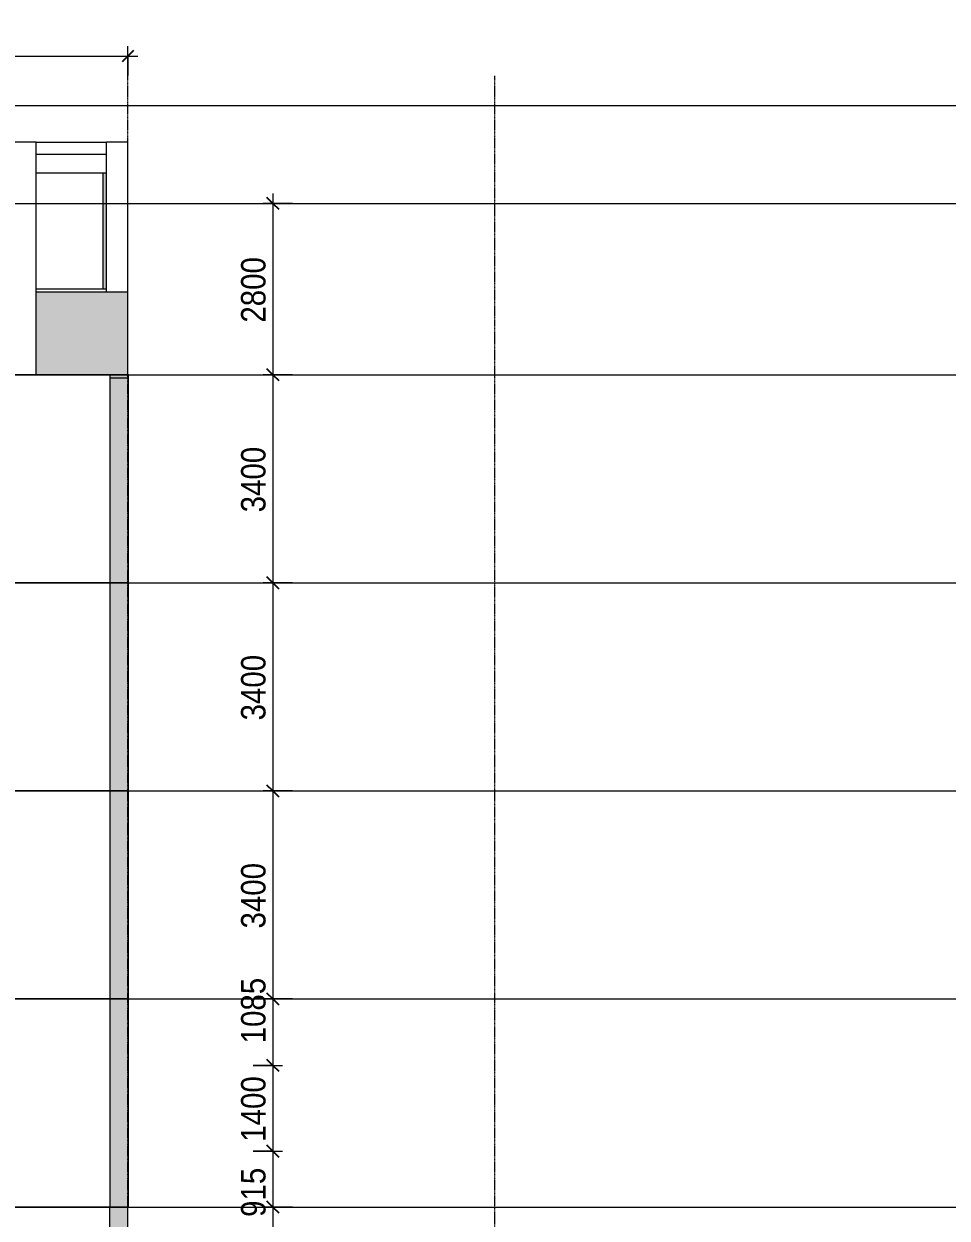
# Model space of a CAD drawing. Header units: millimetres. Extents: x 26124 to 258712, y -8723 to 35400.
# Drawn here: x 53253 to 68343, y 15619 to 35134 of the extents above; entities that cross this region are included whole.
import ezdxf

# ---------------------------------------------------------------- set-up
doc = ezdxf.new("R2010")
doc.units = ezdxf.units.MM
doc.linetypes.add('Centre', pattern=[31.75, 6.35, -4.7625, 15.875, -4.7625])
doc.linetypes.add('Grid Line', pattern=[22.225, 12.7, -3.175, 3.175, -3.175])
for name, color, linetype, lineweight in [('0-1', 7, 'Continuous', 5), ('A-ANNO-DIMS', 211, 'Continuous', 9), ('A-ANNO-DIMS-160', 211, 'Continuous', 9), ('A-FLOR-2', 7, 'Continuous', 9), ('A-FLOR-LEVL-2', 51, 'Centre', 9), ('A-WALL', 113, 'Continuous', 9), ('A-WALL-PATT-3', 111, 'Continuous', 5), ('A-WALL-PATT-4', 111, 'Continuous', 9), ('I-WALL', 2, 'Continuous', 9), ('S-BEAM-3', 7, 'Continuous', 9), ('S-COLS-1', 7, 'Continuous', 9), ('S-GRID-1', 1, 'Grid Line', 9)]:
    doc.layers.add(name, color=color, linetype=linetype, lineweight=lineweight)
doc.styles.add('UTM Avo', font='', dxfattribs={"width": 0.9, "height": 400})
doc.styles.get('UTM Avo').set_extended_font_data('UTM Avo')
doc.dimstyles.new('1_Dim_chi_tiet_2_5', dxfattribs={"dimscale": 304.8, "dimtxt": 399.720379, "dimasz": 0.629921, "dimexe": 0.524934, "dimexo": 0.0625, "dimgap": 0.052493, "dimtad": 1, "dimdec": 0, "dimrnd": 5, "dimzin": 0, "dimdsep": 46, "dimtxsty": 'UTM Avo', "dimblk1": 'OBLIQUE', "dimblk2": 'OBLIQUE', "dimsah": 1, "dimcen": 0.09, "dimdle": 0.524934, "dimazin": 0, "dimtfac": 1, "dimtdec": 4, "dimtix": 1, "dimtmove": 0, "dimatfit": 3, "dimfxl": 1.049869, "dimfxlon": 1, "dimtvp": 1, "dimtolj": 1, "dimtzin": 0, "dimarcsym": 2})
doc.dimstyles.new('1_Dim_chi_tiet_2_5_1', dxfattribs={"dimscale": 304.8, "dimtxt": 399.720379, "dimasz": 0.629921, "dimexe": 0.524934, "dimexo": 0.0625, "dimgap": 0.052493, "dimtad": 1, "dimdec": 0, "dimrnd": 5, "dimzin": 0, "dimdsep": 46, "dimtxsty": 'UTM Avo', "dimblk1": 'OBLIQUE', "dimblk2": 'OBLIQUE', "dimsah": 1, "dimcen": 0.09, "dimdle": 0.524934, "dimazin": 0, "dimtfac": 1, "dimtdec": 4, "dimtix": 1, "dimtmove": 2, "dimatfit": 3, "dimfxl": 1.049869, "dimfxlon": 1, "dimtvp": 1, "dimtolj": 1, "dimtzin": 0, "dimarcsym": 2})

# ---------------------------------------------------------------- blocks, each defined once
blk = doc.blocks.new('NCV_TKTC_KET CAU_rvt-1-TKCS_MẶT CẮT 3')
at = {"layer": 'A-FLOR-2'}
for p, q in [((53453, 33200), (54603, 33200)), ((54603, 33000), (53453, 33000))]:
    blk.add_line(p, q, dxfattribs=at)
at = {"layer": 'S-BEAM-3'}
for p, q in [((53453, 33200), (54603, 33200)), ((53453, 32700), (54603, 32700))]:
    blk.add_line(p, q, dxfattribs=at)
at = {"layer": 'S-COLS-1'}
for p, q in [((53453, 33200), (53053, 33200)), ((53453, 29400), (53453, 33200)), ((54603, 30750), (54603, 33200)), ((54953, 33200), (54603, 33200)), ((54953, 30750), (54953, 33200))]:
    blk.add_line(p, q, dxfattribs=at)
blk = doc.blocks.new('DIMBLOCK40-TKCS_MẶT CẮT 3')
at = {"layer": 'A-ANNO-DIMS-160'}
for p, q in [((57642, 32200), (57162, 32200)), ((57322, 32360), (57322, 29400)), ((57322, 32200), (57642, 32200)), ((57642, 29400), (57162, 29400)), ((57322, 29400), (57642, 29400))]:
    blk.add_line(p, q, dxfattribs=at)
at = {"layer": 'A-ANNO-DIMS-160', "lineweight": 25}
for p, q in [((57322, 32200), (57226, 32296)), ((57322, 32200), (57418, 32104)), ((57322, 29400), (57226, 29496)), ((57322, 29400), (57418, 29304))]:
    blk.add_line(p, q, dxfattribs=at)
at = {"layer": 'A-ANNO-DIMS-160', "color": 0, "insert": (56802, 30252), "char_height": 400, "width": 1314.64, "attachment_point": 1, "rotation": 90, "line_spacing_factor": 1.110334, "style": 'UTM Avo'}
blk.add_mtext('2800', dxfattribs=at)
blk = doc.blocks.new('_Oblique')
at = {"color": 0, "linetype": 'ByBlock', "lineweight": -2}
blk.add_line((-0.5, -0.5), (0.5, 0.5), dxfattribs=at)
blk = doc.blocks.new('DIMBLOCK41-TKCS_MẶT CẮT 3')
at = {"layer": 'A-ANNO-DIMS-160', "lineweight": 25}
for p, q in [((57322, 29400), (57226, 29496)), ((57322, 29400), (57418, 29304)), ((57322, 26000), (57226, 26096)), ((57322, 26000), (57418, 25904))]:
    blk.add_line(p, q, dxfattribs=at)
at = {"layer": 'A-ANNO-DIMS-160'}
for p, q in [((57642, 29400), (57162, 29400)), ((57322, 29400), (57322, 26000)), ((57322, 29400), (57642, 29400)), ((57642, 26000), (57162, 26000)), ((57322, 26000), (57642, 26000))]:
    blk.add_line(p, q, dxfattribs=at)
at = {"layer": 'A-ANNO-DIMS-160', "color": 0, "insert": (56802, 27152), "char_height": 400, "width": 1314.64, "attachment_point": 1, "rotation": 90, "line_spacing_factor": 1.110334, "style": 'UTM Avo'}
blk.add_mtext('3400', dxfattribs=at)
blk = doc.blocks.new('DIMBLOCK42-TKCS_MẶT CẮT 3')
at = {"layer": 'A-ANNO-DIMS-160'}
for p, q in [((57642, 26000), (57162, 26000)), ((57322, 26000), (57322, 22600)), ((57322, 26000), (57642, 26000)), ((57642, 22600), (57162, 22600)), ((57322, 22600), (57642, 22600))]:
    blk.add_line(p, q, dxfattribs=at)
at = {"layer": 'A-ANNO-DIMS-160', "lineweight": 25}
for p, q in [((57322, 26000), (57226, 26096)), ((57322, 26000), (57418, 25904)), ((57322, 22600), (57226, 22696)), ((57322, 22600), (57418, 22504))]:
    blk.add_line(p, q, dxfattribs=at)
at = {"layer": 'A-ANNO-DIMS-160', "color": 0, "insert": (56802, 23752), "char_height": 400, "width": 1314.64, "attachment_point": 1, "rotation": 90, "line_spacing_factor": 1.110334, "style": 'UTM Avo'}
blk.add_mtext('3400', dxfattribs=at)
blk = doc.blocks.new('DIMBLOCK43-TKCS_MẶT CẮT 3')
at = {"layer": 'A-ANNO-DIMS-160', "lineweight": 25}
for p, q in [((57322, 22600), (57226, 22696)), ((57322, 22600), (57418, 22504)), ((57322, 19200), (57226, 19296)), ((57322, 19200), (57418, 19104))]:
    blk.add_line(p, q, dxfattribs=at)
at = {"layer": 'A-ANNO-DIMS-160'}
for p, q in [((57642, 22600), (57162, 22600)), ((57322, 22600), (57322, 19200)), ((57322, 22600), (57642, 22600)), ((57642, 19200), (57162, 19200)), ((57322, 19200), (57642, 19200))]:
    blk.add_line(p, q, dxfattribs=at)
at = {"layer": 'A-ANNO-DIMS-160', "color": 0, "insert": (56802, 20352), "char_height": 400, "width": 1314.64, "attachment_point": 1, "rotation": 90, "line_spacing_factor": 1.110334, "style": 'UTM Avo'}
blk.add_mtext('3400', dxfattribs=at)
blk = doc.blocks.new('DIMBLOCK44-TKCS_MẶT CẮT 3')
at = {"layer": 'A-ANNO-DIMS-160'}
for p, q in [((57642, 19200), (57162, 19200)), ((57322, 19200), (57322, 18114)), ((57322, 19200), (57642, 19200)), ((57002, 18114), (57482, 18114)), ((57322, 18114), (57002, 18114))]:
    blk.add_line(p, q, dxfattribs=at)
at = {"layer": 'A-ANNO-DIMS-160', "lineweight": 25}
for p, q in [((57322, 19200), (57226, 19296)), ((57322, 19200), (57418, 19104)), ((57322, 18114), (57226, 18210)), ((57322, 18114), (57418, 18018))]:
    blk.add_line(p, q, dxfattribs=at)
at = {"layer": 'A-ANNO-DIMS-160', "color": 0, "insert": (56802, 18475), "char_height": 400, "width": 1314.64, "attachment_point": 1, "rotation": 90, "line_spacing_factor": 1.110334, "style": 'UTM Avo'}
blk.add_mtext('1085', dxfattribs=at)
blk = doc.blocks.new('DIMBLOCK45-TKCS_MẶT CẮT 3')
at = {"layer": 'A-ANNO-DIMS-160', "lineweight": 25}
for p, q in [((57322, 18114), (57226, 18210)), ((57322, 18114), (57418, 18018)), ((57322, 16714), (57226, 16810)), ((57322, 16714), (57418, 16618))]:
    blk.add_line(p, q, dxfattribs=at)
at = {"layer": 'A-ANNO-DIMS-160'}
for p, q in [((57002, 18114), (57482, 18114)), ((57322, 18114), (57002, 18114)), ((57322, 18114), (57322, 16714)), ((57002, 16714), (57482, 16714)), ((57322, 16714), (57002, 16714))]:
    blk.add_line(p, q, dxfattribs=at)
at = {"layer": 'A-ANNO-DIMS-160', "color": 0, "insert": (56802, 16867), "char_height": 400, "width": 1314.64, "attachment_point": 1, "rotation": 90, "line_spacing_factor": 1.110334, "style": 'UTM Avo'}
blk.add_mtext('1400', dxfattribs=at)
blk = doc.blocks.new('DIMBLOCK46-TKCS_MẶT CẮT 3')
at = {"layer": 'A-ANNO-DIMS-160', "lineweight": 25}
for p, q in [((57322, 16714), (57226, 16810)), ((57322, 16714), (57418, 16618)), ((57322, 15800), (57226, 15896)), ((57322, 15800), (57418, 15704))]:
    blk.add_line(p, q, dxfattribs=at)
at = {"layer": 'A-ANNO-DIMS-160'}
for p, q in [((57002, 16714), (57482, 16714)), ((57322, 16714), (57002, 16714)), ((57322, 16714), (57322, 15800)), ((57642, 15800), (57162, 15800)), ((57322, 15800), (57642, 15800))]:
    blk.add_line(p, q, dxfattribs=at)
at = {"layer": 'A-ANNO-DIMS-160', "color": 0, "insert": (56802, 15639), "char_height": 400, "width": 985.98, "attachment_point": 1, "rotation": 90, "line_spacing_factor": 1.110334, "style": 'UTM Avo'}
blk.add_mtext('915', dxfattribs=at)
blk = doc.blocks.new('DIMBLOCK47-TKCS_MẶT CẮT 3')
at = {"layer": 'A-ANNO-DIMS-160', "lineweight": 25}
for p, q in [((57322, 15800), (57226, 15896)), ((57322, 15800), (57418, 15704)), ((57322, 12400), (57226, 12496)), ((57322, 12400), (57418, 12304))]:
    blk.add_line(p, q, dxfattribs=at)
at = {"layer": 'A-ANNO-DIMS-160'}
for p, q in [((57642, 15800), (57162, 15800)), ((57322, 15800), (57322, 12400)), ((57322, 15800), (57642, 15800)), ((57642, 12400), (57162, 12400)), ((57322, 12400), (57642, 12400))]:
    blk.add_line(p, q, dxfattribs=at)
at = {"layer": 'A-ANNO-DIMS-160', "color": 0, "insert": (56802, 13552), "char_height": 400, "width": 1314.64, "attachment_point": 1, "rotation": 90, "line_spacing_factor": 1.110334, "style": 'UTM Avo'}
blk.add_mtext('3400', dxfattribs=at)
blk = doc.blocks.new('DIMBLOCK77-TKCS_MẶT CẮT 3')
at = {"layer": 'A-ANNO-DIMS-160'}
for p, q in [((48853, 34288), (48853, 34768)), ((54953, 34288), (54953, 34768)), ((48853, 34608), (55113, 34608)), ((48853, 34608), (48853, 34288)), ((54953, 34608), (54953, 34288))]:
    blk.add_line(p, q, dxfattribs=at)
at = {"layer": 'A-ANNO-DIMS-160', "lineweight": 25}
for p, q in [((48853, 34608), (48757, 34512)), ((48853, 34608), (48949, 34704)), ((54953, 34608), (54857, 34512)), ((54953, 34608), (55049, 34704))]:
    blk.add_line(p, q, dxfattribs=at)
at = {"layer": 'A-ANNO-DIMS-160', "color": 0, "insert": (51355, 35128), "char_height": 400, "width": 1314.64, "attachment_point": 1, "line_spacing_factor": 1.110334, "style": 'UTM Avo'}
blk.add_mtext('6100', dxfattribs=at)

msp = doc.modelspace()

# ---------------------------------------------------------------- hatches: boundary and pattern name
at = {"layer": 'A-WALL-PATT-3'}
for points in [[(54602.6, 30800), (54602.6, 32700), (54542.6, 32700), (54542.6, 30800)], [(54952.6, 29350), (54952.6, 30750), (53452.6, 30750), (53452.6, 29400), (54662.6, 29400), (54662.6, 29350)]]:
    msp.add_hatch(color=256, dxfattribs=at).paths.add_polyline_path(points)
at = {"layer": 'A-WALL-PATT-4'}
for points in [[(54962.6, 26000), (54962.6, 29400), (54662.6, 29400), (54662.6, 26000)], [(54962.6, 22600), (54962.6, 26000), (54662.6, 26000), (54662.6, 22600)], [(54962.6, 19200), (54962.6, 22600), (54662.6, 22600), (54662.6, 19200)], [(54962.6, 15800), (54962.6, 19200), (54662.6, 19200), (54662.6, 15800)], [(54952.6, 12400), (54952.6, 15800), (54657.6, 15800), (54657.6, 12400), (54662.6, 12400)]]:
    msp.add_hatch(color=256, dxfattribs=at).paths.add_polyline_path(points)

# ---------------------------------------------------------------- linework, layer by layer
at = {"layer": 'A-FLOR-LEVL-2'}
for p, q in [((26123.8, 33800), (134152.6, 33800)), ((26123.8, 32200), (134152.6, 32200)), ((26123.8, 29400), (134152.6, 29400)), ((26123.8, 26000), (134152.6, 26000)), ((26123.8, 22600), (134152.6, 22600)), ((26123.8, 19200), (134152.6, 19200)), ((26123.8, 15800), (134152.6, 15800))]:
    msp.add_line(p, q, dxfattribs=at)
at = {"layer": 'A-WALL'}
for p, q in [((54542.6, 32700), (54542.6, 30800)), ((54602.6, 30800), (53452.6, 30800)), ((54962.6, 29400), (48862.7, 29400)), ((54662.6, 15800), (54662.6, 29400)), ((54962.6, 15800), (54962.6, 29400)), ((54962.6, 26000), (48862.6, 26000)), ((48862.6, 26000), (54962.6, 26000)), ((54962.6, 22600), (48862.6, 22600)), ((48862.6, 22600), (54962.6, 22600)), ((54962.6, 19200), (48862.6, 19200)), ((48862.6, 19200), (54962.6, 19200)), ((48862.6, 15800), (54962.6, 15800)), ((54657.6, 15800), (48862.6, 15800)), ((54657.6, 12400), (54657.6, 15800)), ((54952.6, 15800), (54662.6, 15800)), ((54952.6, 5600), (54952.6, 15800))]:
    msp.add_line(p, q, dxfattribs=at)
at = {"layer": 'I-WALL'}
for p, q in [((54952.6, 30750), (53462.6, 30750)), ((54952.6, 29350), (54952.6, 30750)), ((54662.6, 29350), (54952.6, 29350))]:
    msp.add_line(p, q, dxfattribs=at)
at = {"layer": 'S-GRID-1'}
for p, q in [((54952.6, 30285.9), (54952.6, 34285.9)), ((60952.6, 30285.9), (60952.6, 34285.9)), ((54952.6, -2320.6), (54952.6, 30285.9)), ((60952.6, -2320.6), (60952.6, 30285.9))]:
    msp.add_line(p, q, dxfattribs=at)

# ---------------------------------------------------------------- block references
at = {"layer": '0-1'}
msp.add_blockref('NCV_TKTC_KET CAU_rvt-1-TKCS_MẶT CẮT 3', (0, 0), dxfattribs=at)

# ---------------------------------------------------------------- dimensions: what is measured, and where the dimension line sits
at = {"layer": 'A-ANNO-DIMS'}
dim = msp.add_linear_dim(base=(54952.6, 34608.1), p1=(48852.6, 34288.1), p2=(54952.6, 34288.1), dimstyle='1_Dim_chi_tiet_2_5', override={"dimpost": '<>', "dimfxl": 6099.999999}, dxfattribs=at)
dim.commit()
dim.dimension.update_dxf_attribs({"geometry": 'DIMBLOCK77-TKCS_MẶT CẮT 3', "text_midpoint": (51902.6, 34831)})
for base, p1, p2, override, picture, middle in [((57322, 29400), (57642, 32200), (57642, 29400), {"dimpost": '<>', "dimfxl": 2800}, 'DIMBLOCK40-TKCS_MẶT CẮT 3', (57099, 30800)), ((57322, 26000), (57642, 29400), (57642, 26000), {"dimpost": '<>', "dimfxl": 3400}, 'DIMBLOCK41-TKCS_MẶT CẮT 3', (57099, 27700)), ((57322, 22600), (57642, 26000), (57642, 22600), {"dimpost": '<>', "dimfxl": 3400}, 'DIMBLOCK42-TKCS_MẶT CẮT 3', (57099, 24300)), ((57322, 19200), (57642, 22600), (57642, 19200), {"dimpost": '<>', "dimfxl": 3400}, 'DIMBLOCK43-TKCS_MẶT CẮT 3', (57099, 20900)), ((57322, 16714.4), (57002, 18114.4), (57002, 16714.4), {"dimpost": '<>', "dimfxl": 1400}, 'DIMBLOCK45-TKCS_MẶT CẮT 3', (57099, 17414.4)), ((57322, 12400), (57642, 15800), (57642, 12400), {"dimpost": '<>', "dimfxl": 3400}, 'DIMBLOCK47-TKCS_MẶT CẮT 3', (57099, 14100))]:
    dim = msp.add_linear_dim(base=base, p1=p1, p2=p2, angle=90, dimstyle='1_Dim_chi_tiet_2_5', override=override, dxfattribs=at)
    dim.commit()
    dim.dimension.update_dxf_attribs({"geometry": picture, "text_midpoint": middle})
for base, p1, p2, override, picture, middle in [((57322, 18114.4), (57642, 19200), (57002, 18114.4), {"dimpost": '<>', "dimfxl": 1260.209252}, 'DIMBLOCK44-TKCS_MẶT CẮT 3', (57069, 19132)), ((57322, 15800), (57002, 16714.4), (57642, 15800), {"dimpost": '<>', "dimfxl": 1116.12157}, 'DIMBLOCK46-TKCS_MẶT CẮT 3', (57069, 16131.8))]:
    dim = msp.add_linear_dim(base=base, p1=p1, p2=p2, angle=90, dimstyle='1_Dim_chi_tiet_2_5_1', override=override, dxfattribs=at)
    dim.commit()
    dim.dimension.update_dxf_attribs({"geometry": picture, "text_midpoint": middle, "dimtype": 160, "text_rotation": 90})

doc.saveas('drawing.dxf')
